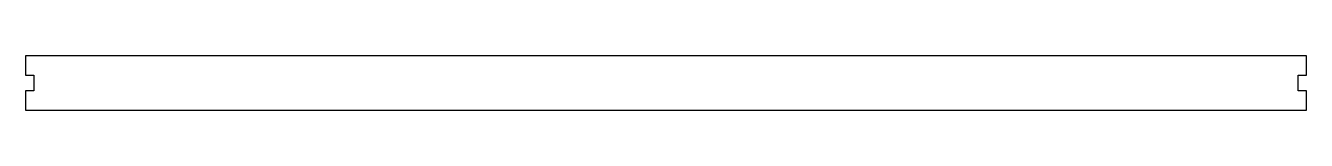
# Model space of a CAD drawing. Header units: millimetres. Extents: x -236 to 236, y -10 to 10.
import ezdxf

# ---------------------------------------------------------------- set-up
doc = ezdxf.new("R2010")
doc.units = ezdxf.units.MM
doc.layers.add('PERIMETER', color=5, linetype='CONTINUOUS')

msp = doc.modelspace()

# ---------------------------------------------------------------- linework, layer by layer
at = {"layer": 'PERIMETER'}
for p, q in [((235.575, 10.075), (-235.575, 10.075)), ((-235.575, 10.075), (-235.575, 2.925)), ((235.575, 2.925), (235.575, 10.075)), ((-235.575, 2.925), (-232.575, 2.925)), ((-232.575, 2.925), (-232.575, -2.925)), ((232.575, -2.925), (232.575, 2.925)), ((232.575, 2.925), (235.575, 2.925)), ((-232.575, -2.925), (-235.575, -2.925)), ((-235.575, -2.925), (-235.575, -10.075)), ((235.575, -2.925), (232.575, -2.925)), ((235.575, -10.075), (235.575, -2.925)), ((-235.575, -10.075), (235.575, -10.075))]:
    msp.add_line(p, q, dxfattribs=at)

doc.saveas('drawing.dxf')
